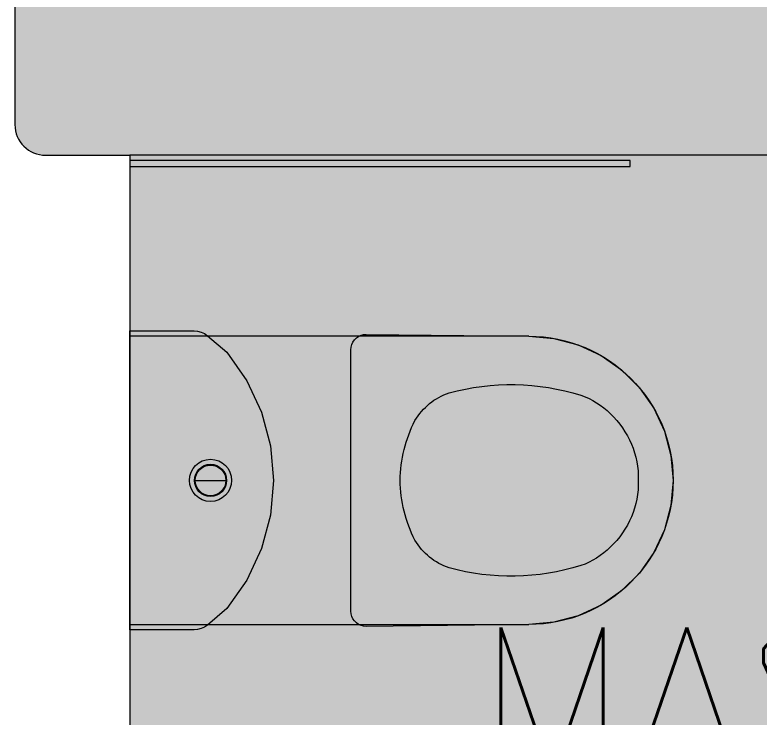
# Model space of a CAD drawing. Header units: metres. Extents: x 8 to 2416, y -346 to 476.
# Drawn here: x 221.862 to 222.832, y -191.595 to -190.679 of the extents above; entities that cross this region are included whole.
import ezdxf

# ---------------------------------------------------------------- set-up
doc = ezdxf.new("R2010")
doc.units = ezdxf.units.M
doc.linetypes.add('0', pattern=[0])
doc.layers.get('0').update_dxf_attribs({"color": 250, "linetype": '0', "lineweight": 20})
for name, color, linetype, lineweight in [('A-WALL', 250, 'Continuous', 20), ('baños', 140, 'Continuous', 0), ('SE-3', 253, 'Continuous', 5), ('textos', 7, 'Continuous', 0)]:
    doc.layers.add(name, color=color, linetype=linetype, lineweight=lineweight)
doc.styles.get("Standard").update_dxf_attribs({"font": 'arial.ttf', "height": 0.1875})

# ---------------------------------------------------------------- blocks, each defined once
blk = doc.blocks.new('Caroma_ToiletSuites')
at = {"layer": 'baños'}
for p, q in [((-32.65, 705.14), (-64.3, 696.66)), ((0, 708), (-32.65, 705.14)), ((32.65, 705.14), (0, 708)), ((64.3, 696.66), (32.65, 705.14)), ((-64.3, 696.66), (-94, 682.81)), ((94, 682.81), (64.3, 696.66)), ((-94, 682.81), (-120.84, 664.02)), ((120.84, 664.02), (94, 682.81)), ((-120.84, 664.02), (-144.02, 640.84)), ((144.02, 640.84), (120.84, 664.02)), ((-144.02, 640.84), (-162.81, 614)), ((162.81, 614), (144.02, 640.84)), ((-162.81, 614), (-176.66, 584.3)), ((176.66, 584.3), (162.81, 614)), ((-176.66, 584.3), (-185.14, 552.65)), ((185.14, 552.65), (176.66, 584.3)), ((-185.14, 552.65), (-188, 520)), ((188, 520), (185.14, 552.65)), ((-188, 520), (-190.5, 308)), ((-188, 0), (-188, 520)), ((188, 520), (188, 0)), ((190.5, 308), (188, 520)), ((-190.5, 308), (-190.2, 304.53)), ((-190.2, 304.53), (-189.29, 301.16)), ((-189.29, 301.16), (-187.82, 298)), ((187.82, 298), (189.29, 301.16)), ((189.29, 301.16), (190.2, 304.53)), ((190.2, 304.53), (190.5, 308)), ((-187.82, 298), (-185.82, 295.14)), ((-185.82, 295.14), (-183.36, 292.68)), ((-183.36, 292.68), (-180.5, 290.68)), ((180.5, 290.68), (183.36, 292.68)), ((183.36, 292.68), (185.82, 295.14)), ((185.82, 295.14), (187.82, 298)), ((-180.5, 290.68), (-177.34, 289.21)), ((-177.34, 289.21), (-173.97, 288.3)), ((-173.97, 288.3), (-170.5, 288)), ((-170.5, 288), (170.5, 288)), ((170.5, 288), (173.97, 288.3)), ((173.97, 288.3), (177.34, 289.21)), ((177.34, 289.21), (180.5, 290.68)), ((0, 187), (-45.15, 183.05)), ((45.15, 183.05), (0, 187)), ((-45.15, 183.05), (-88.93, 171.32)), ((88.93, 171.32), (45.15, 183.05)), ((-88.93, 171.32), (-130, 152.17)), ((130, 152.17), (88.93, 171.32)), ((-130, 152.17), (-167.12, 126.17)), ((167.12, 126.17), (130, 152.17)), ((-167.12, 126.17), (-188.68, 100.86)), ((188.68, 100.86), (167.12, 126.17)), ((0, 85), (0, 125)), ((-188.68, 100.86), (-191.38, 97)), ((191.38, 97), (188.68, 100.86)), ((-194.59, 88.19), (-195, 83.5)), ((-193.37, 92.73), (-194.59, 88.19)), ((-191.38, 97), (-193.37, 92.73)), ((193.37, 92.73), (191.38, 97)), ((194.59, 88.19), (193.37, 92.73)), ((195, 83.5), (194.59, 88.19)), ((-195, 83.5), (-195, 0)), ((195, 0), (195, 83.5)), ((-195, 0), (195, 0)), ((188, 0), (-188, 0))]:
    blk.add_line(p, q, dxfattribs=at)
for centre, radius, start, end in [((0, 520), 188, 0, 180), ((-2.7, 547.4), 115.24, 88.65652, 137.04039), ((2.7, 547.4), 115.24, 42.9609, 91.34146), ((-18.8, 556.1), 97.64, 134.33725, 160.9897), ((18.8, 556.1), 97.64, 19.00998, 45.66427), ((183, 496.7), 307.93, 162.77131, 195.21432), ((-183, 496.7), 307.93, 344.7852, 17.22859), ((-36.1, 442.4), 82.42, 198.76304, 239.35819), ((36.1, 442.4), 82.42, 300.64117, 341.23514), ((2.9, 529.9), 177.92, 242.91598, 269.06591), ((-2.9, 529.9), 177.92, 270.93391, 297.08355), ((0, 105), 27.5, 0, 180), ((0, 105), 21, 0, 180), ((0, 105), 20, 0, 180), ((0, 105), 27.5, 180, 0), ((0, 105), 21, 180, 0), ((0, 105), 20, 180, 0)]:
    blk.add_arc(centre, radius, start, end, dxfattribs=at)
blk = doc.blocks.new('PL BASE 2N NASAS 09')
at = {"layer": 'A-WALL'}
for p, q in [((171.89755, -21.60171), (171.89755, -22.62081)), ((171.93755, -22.66081), (172.04755, -22.66081)), ((172.04755, -22.66081), (172.04755, -25.17173))]:
    blk.add_line(p, q, dxfattribs=at)
blk.add_arc((171.93755, -22.62081), 0.04, 180, 270, dxfattribs=at)
at = {"layer": 'baños'}
blk.add_line((173.94755, -22.66081), (172.04755, -22.66081), dxfattribs=at)
blk.add_lwpolyline([(172.04755, -22.67536), (172.69968, -22.67536), (172.69968, -22.66761), (172.04755, -22.66761)], close=True, dxfattribs=at)
at = {"layer": 'baños', "xscale": -0.000999999934791, "yscale": 0.000999999934791, "rotation": 270}
blk.add_blockref('Caroma_ToiletSuites', (172.04755, -23.08486), dxfattribs=at)
at = {"layer": 'baños', "linetype": 'Continuous', "flags": 8}
for tag, p in [('MODELNUMBER', (167.1329, -5.63062, 0)), ('TRADENAME', (167.1329, -5.63066, 0)), ('PRODUCT', (167.1329, -5.6307, 0)), ('MATERIAL', (167.1329, -5.63074, 0)), ('MODELNUMBER', (168.30765, -5.63062, 0)), ('TRADENAME', (168.30765, -5.63066, 0)), ('PRODUCT', (168.30765, -5.6307, 0)), ('MATERIAL', (168.30765, -5.63074, 0))]:
    blk.add_attdef(tag, p, '', height=0.0000254, rotation=180.00008, dxfattribs=at)
at = {"layer": 'textos', "insert": (172.49744, -24.12175), "char_height": 0.195, "width": 1.8549735, "attachment_point": 7}
blk.add_mtext('{\\Fromans|c0;MASTER BATHROOM\\P2}', dxfattribs=at)
blk = doc.blocks.new('PL MUEBLES 2N NASAS 09')
blk.add_blockref('PL BASE 2N NASAS 09', (49.91428, 62.71701))

msp = doc.modelspace()

# ---------------------------------------------------------------- hatches: boundary and pattern name
at = {"layer": 'SE-3', "true_color": 0xffc78f, "transparency": 33554483}
h = msp.add_hatch(color=31, dxfattribs=at)
h.dxf.hatch_style = 1
edge = h.paths.add_edge_path()
edge.add_arc((221.90045, -189.80183), 0.03865, 87.96082, 182.03918)
edge.add_line((221.86182, -189.8032), (221.86182, -190.8223))
edge.add_arc((221.90182, -190.8223), 0.04, 180, 270)
edge.add_line((221.90182, -190.8623), (222.01182, -190.8623))
edge.add_line((222.01182, -190.8623), (222.01182, -193.21322))
edge.add_line((222.01182, -193.21322), (223.91182, -193.21323))
edge.add_line((223.91182, -193.21323), (223.91182, -193.07823))
edge.add_arc((223.95182, -193.07823), 0.04, 90, 180, ccw=False)
edge.add_line((223.95182, -193.03823), (224.07182, -193.03823))
edge.add_arc((224.07182, -193.07823), 0.04, 4.68242, 90, ccw=False)
edge.add_line((224.11169, -193.07496), (224.11182, -192.09823))
edge.add_arc((224.07182, -192.09823), 0.04, -90, 0, ccw=False)
edge.add_line((224.07182, -192.13823), (223.95182, -192.13823))
edge.add_arc((223.95182, -192.09823), 0.04, 180, 270, ccw=False)
edge.add_line((223.91182, -192.09823), (223.91182, -189.8032))
edge.add_arc((223.87265, -189.80238), 0.03918, 358.79023, 451.20977)
edge.add_line((223.87182, -189.7632), (221.90182, -189.7632))

# ---------------------------------------------------------------- block references
msp.add_blockref('PL MUEBLES 2N NASAS 09', (0.05, -230.9185))

doc.saveas('drawing.dxf')
